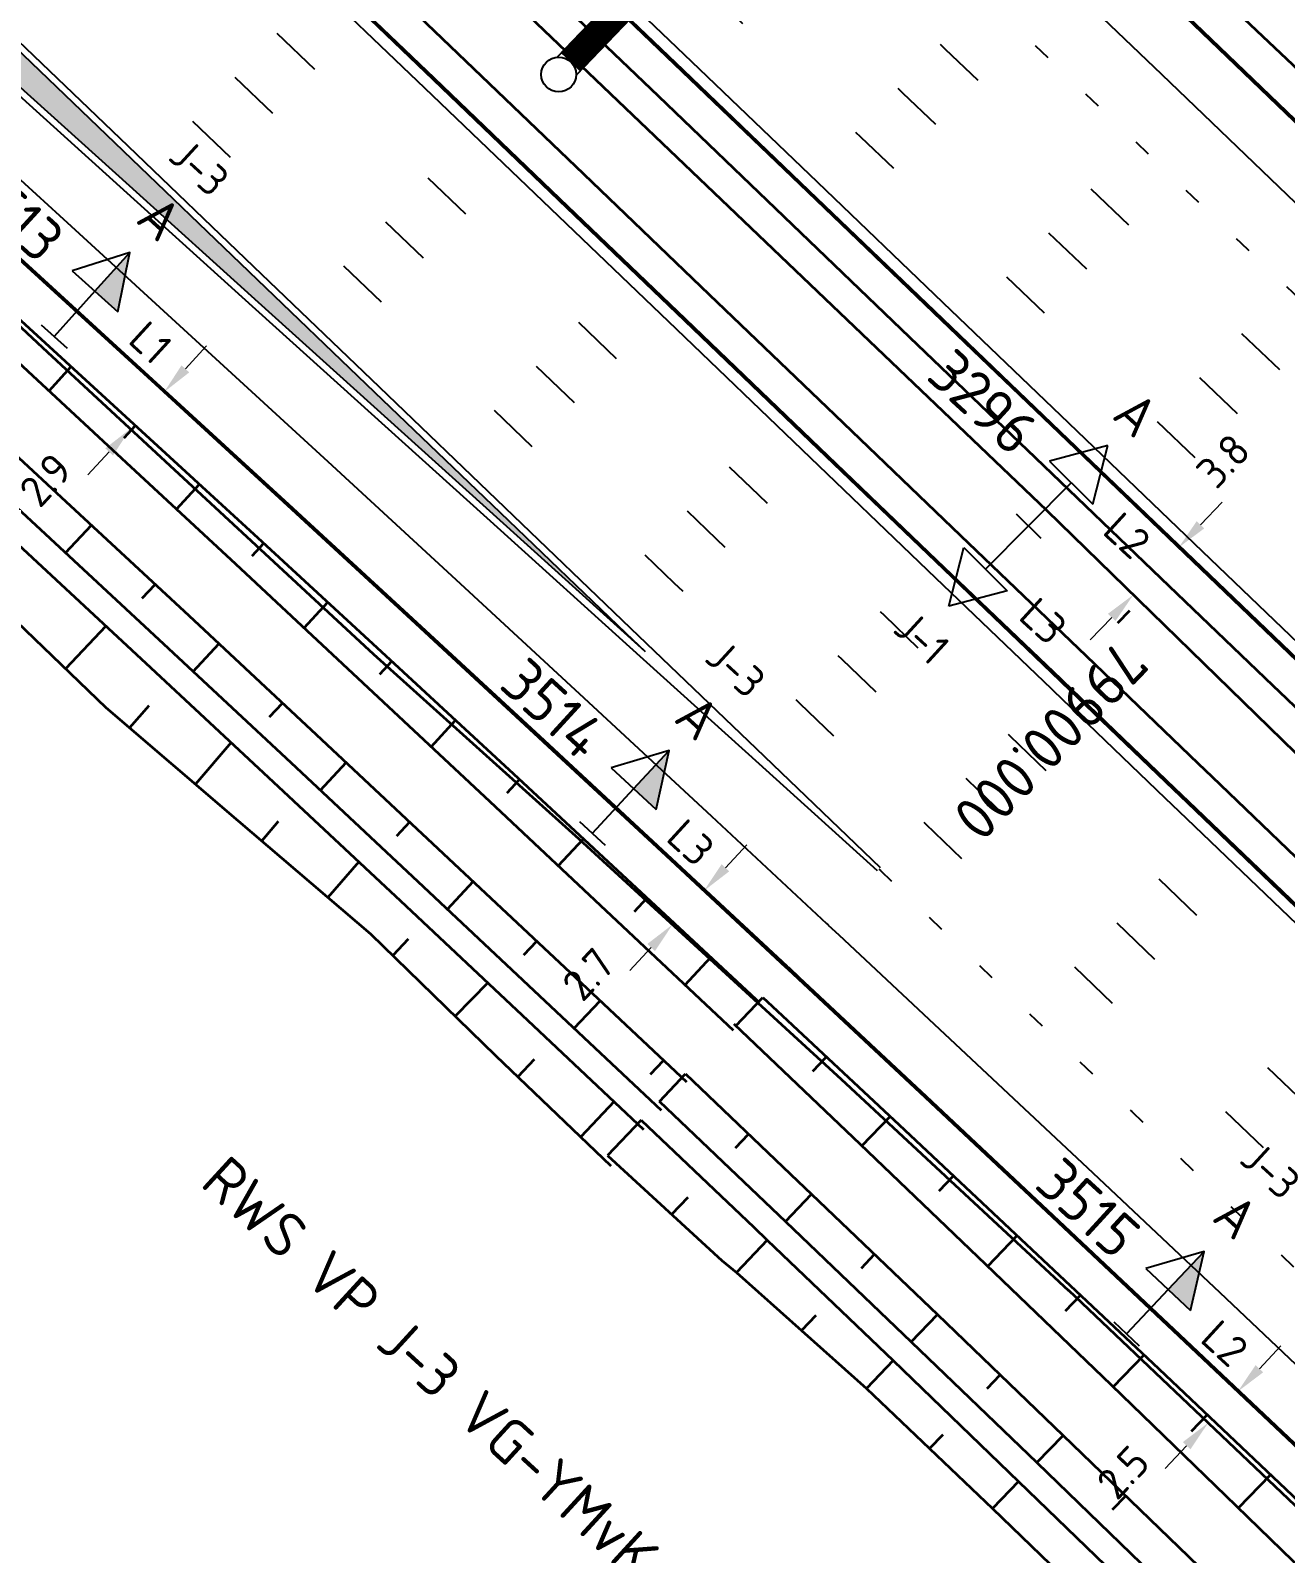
# Model space of a CAD drawing. Header units: metres. Extents: x 134219 to 139080, y 438661 to 444352.
# Drawn here: x 138743 to 138815, y 438932.5 to 439020 of the extents above; entities that cross this region are included whole.
import ezdxf
from ezdxf.enums import TextEntityAlignment as Align

# ---------------------------------------------------------------- set-up
doc = ezdxf.new("R2010")
doc.units = ezdxf.units.M
doc.linetypes.add('13strp', pattern=[4, 1, -3])
doc.linetypes.add('39strp', pattern=[12, 3, -9])
doc.layers.get('DEFPOINTS').update_dxf_attribs({"color": 193})
for name, color, linetype, lineweight in [('N-WE-KL-ET-T18', 1, 'Continuous', 18), ('N-WE-KL-ET-T25', 7, 'Continuous', 25), ('N-WE-KL-ET_LS_OV_ARMATUUR-S', 7, 'Continuous', 25), ('N-WE-KL-ET_LS_OV_ARMATUUR-T18', 1, 'Continuous', 25), ('N-WE-KL-ET_LS_OV_KABEL-G', 10, 'KL-LS-OV-N', 35), ('N-WE-KL-ET_LS_OV_KABEL-M', 7, 'Continuous', 18), ('N-WE-KL-ET_LS_OV_KABEL-T25', 7, 'Continuous', 25), ('N-WE-VW-BEWEGWIJZERING_DRAAGCONSTRUCTIE_PORTAAL-S', 7, 'Continuous', 25), ('N-WE-VW-BEWEGWIJZERING_DRAAGCONSTRUCTIE_PORTAAL_POER-S', 7, 'Continuous', 25), ('Utd-geleiderail-nw', 8, 'glm a2ee v014$0$f2m40080', 35), ('Utd-ondergr-nw', 8, '13strp', 35)]:
    doc.layers.add(name, color=color, linetype=linetype, lineweight=lineweight)
doc.layers.add('N-WE-KL-ET_LS_OV_ARMATUUR-T25', color=2, linetype='Continuous')
doc.layers.add('Utd-weg-nw', color=8, linetype='Continuous')
doc.styles.add('alm a2ee v011$0$rtw_iso', font='NLCS-ISO.ttf')
doc.styles.add('ISO18', font='NLCS-ISO.ttf')
doc.styles.add('ISO25', font='NLCS-ISO.ttf')
doc.styles.add('NLCS-ISO', font='NLCS-ISO.ttf')
doc.styles.add('NLCS_18', font='NLCS-ISO.ttf', dxfattribs={"height": 1.8})
doc.styles.add('NLCS_25', font='NLCS-ISO.ttf', dxfattribs={"height": 2.5})
doc.linetypes.add('glm a2ee v014$0$f2m40080', pattern='A,2,-1,[160,RTW.shx,S=0.5,R=0,X=0,Y=0],-1', length=4)
doc.linetypes.add('KL-LS-OV-N', pattern='A,4,-1,[103,NLCS.SHX,S=0.75,R=0,X=0,Y=0],-1,4,-1.5,["0V",Standard,S=1,R=0,X=0,Y=-0.5],-3', length=14.5)
doc.dimstyles.new('NLCS_t18_pijl_Dimension_l3_h1', dxfattribs={"dimtxt": 1.8, "dimasz": 1.8, "dimexe": 2, "dimexo": 2, "dimgap": 0.7, "dimtad": 1, "dimdec": 1, "dimzin": 0, "dimdsep": 46, "dimtxsty": 'NLCS_18', "dimcen": 2.5, "dimdle": 2, "dimclrd": 256, "dimclre": 256, "dimclrt": 256, "dimadec": 1, "dimazin": 0, "dimtfac": 1, "dimtdec": 1, "dimtofl": 0, "dimtmove": 1, "dimatfit": 0, "dimfxl": 0, "dimtolj": 1, "dimtzin": 0, "dimlwd": 18, "dimlwe": 18, "dimarcsym": 0})

# ---------------------------------------------------------------- blocks, each defined once
blk = doc.blocks.new('SKL-ET_OV_ARMATUUR_HD_NATRIUM_1x150W-SO (3)')
for points in [[(3.493, -1.757), (6.493, 0), (3.493, 1.757)], [(3.493, 1.757), (3.493, -1.757)], [(0, 1), (0, -1)], [(3.493, 0), (0, 0)], [(3.493, 0), (6.493, 0)]]:
    blk.add_lwpolyline(points)
blk.add_solid([(3.493, 0), (3.493, -1.757), (6.493, 0)])
at = {"layer": 'N-WE-KL-ET-T18', "linetype": 'ByBlock', "style": 'NLCS-ISO'}
blk.add_attdef('GROEPSNUMMER', text='', height=1.8, dxfattribs=at).set_placement((-2, -4), align=Align.RIGHT)
blk.add_attdef('FASE-AANSLUITING', (10, -4), '', height=1.8, dxfattribs=at)
at = {"layer": 'N-WE-KL-ET-T18', "linetype": 'ByBlock', "style": 'NLCS-ISO', "flags": 1}
for tag, p in [('TYPE_ARMATUUR', (7.765, -13.456)), ('TYPE_FABRIKAAT', (7.765, -17.24)), ('VERMOGEN_LAMP', (7.765, -21.025)), ('SPIEGELSTAND', (7.765, -24.809)), ('HOOGTE_LICHTMAST', (7.765, -28.594)), ('UITLEGGERHOEK', (7.765, -32.378)), ('TYPE_LICHTMAST', (7.765, -36.163)), ('BOTSVRIENDELIJK', (7.765, -39.947)), ('POSITIE_LICHTMAST', (7.765, -43.732)), ('KABELAANSLUITING', (7.765, -47.516)), ('VOEDINGSPUNT', (7.765, -51.301))]:
    blk.add_attdef(tag, p, '', height=1.8, dxfattribs=at)
at = {"layer": 'N-WE-KL-ET-T25', "linetype": 'ByBlock', "style": 'NLCS-ISO'}
blk.add_attdef('MASTNUMMER', text='', height=2.5, dxfattribs=at).set_placement((4, 4.31), align=Align.MIDDLE)
at = {"layer": 'N-WE-KL-ET-T25', "linetype": 'ByBlock', "style": 'NLCS-ISO', "flags": 1}
blk.add_attdef('TYPE_SYMBOOL', (7.765, -10.056), '', height=2.5, dxfattribs=at)
blk = doc.blocks.new('SVW-BEWEGWIJZERING_DRAAGCONSTRUCTIE_PORTAAL_ANWB (A2 79.850 HRL)')
for points in [[(-0.999, 0.041), (-28.677, -28.837)], [(0.084, -0.996), (-27.594, -29.875)]]:
    blk.add_lwpolyline(points)
at = {"ltscale": 10}
blk.add_lwpolyline([(-0.692, -0.722, 1.5, 1.5, 0), (-27.916, -29.127, 0, 0, 0)], format="xyseb", dxfattribs=at)
blk = doc.blocks.new('SKL-ET_OV_ARMATUUR_HD_NATRIUM_2x250W-SO (3)')
for p, q in [((-6.493, 0), (-3.493, 1.757)), ((6.493, 0), (3.493, 1.757)), ((-3.493, -1.757), (-6.493, 0)), ((3.493, -1.757), (6.493, 0))]:
    blk.add_line(p, q)
for points in [[(-3.493, 1.757), (-3.493, -1.757)], [(3.493, 1.757), (3.493, -1.757)], [(0, 1), (0, -1)], [(-3.493, 0), (0, 0)], [(3.493, 0), (0, 0)]]:
    blk.add_lwpolyline(points)
at = {"layer": 'N-WE-KL-ET_LS_OV_ARMATUUR-T18', "style": 'ISO18', "flags": 1}
for tag, p in [('TYPE_ARMATUUR', (3.075, -6.821)), ('VERMOGEN_LAMP', (3.075, -10.606)), ('SPIEGELSTAND', (3.075, -14.39)), ('HOOGTE_LICHTMAST', (3.075, -18.175)), ('UITLEGGERHOEK', (3.075, -21.959)), ('TYPE_LICHTMAST', (3.075, -25.744)), ('BOTSVRIENDELIJK', (3.075, -29.528)), ('POSITIE_LICHTMAST', (3.075, -33.313)), ('KABELAANSLUITNG', (3.075, -37.097)), ('VOEDINGSPUNT', (3.075, -48.451))]:
    blk.add_attdef(tag, p, '', height=1.8, dxfattribs=at)
at = {"layer": 'N-WE-KL-ET_LS_OV_ARMATUUR-T18', "style": 'ISO18'}
for tag, p in [('FASE-AANSLUITING_1', (3.075, -40.882)), ('FASE-AANSLUITING_2', (3.075, -44.666)), ('GROEPSNUMMER', (3.075, -52.235))]:
    blk.add_attdef(tag, p, '', height=1.8, dxfattribs=at)
at = {"layer": 'N-WE-KL-ET_LS_OV_ARMATUUR-T25', "style": 'ISO25'}
for tag, p, height in [('MASTNUMMER', (3.075, 7.391), 2.5), ('TYPE_SYMBOOL', (3.075, 3.606), 2.25)]:
    blk.add_attdef(tag, p, '', height=height, dxfattribs=at)
blk = doc.blocks.new('SVW-BEWEGWIJZERING_DRAAGCONSTRUCTIE_PORTAAL_POER-SO (1)')
blk.add_circle((0, 0), 1)
at = {"style": 'ISO18', "flags": 1}
for tag, p in [('OMSCHRIJVING_LEGENDA', (0, 28.559)), ('CONSTRUCTIENUMMER', (0, 24.775)), ('LOCATIE', (0, 20.99)), ('TYPE_POER', (0, 17.206)), ('POSITIE_POER', (0, 13.421)), ('OVERIGE_OPMERKING(EN)_1', (0, 9.637)), ('OVERIGE_OPMERKING(EN)_2', (0, 5.852))]:
    blk.add_attdef(tag, p, '', height=1.8, dxfattribs=at)
blk = doc.blocks.new('*D285')
at = {"layer": 'DEFPOINTS', "color": 0, "transparency": 16777216}
for p in [(138808.903, 438990.307), (138806.296, 438987.589), (138806.296, 438987.589)]:
    blk.add_point(p, dxfattribs=at)
at = {"layer": 'N-WE-KL-ET_LS_OV_KABEL-M', "linetype": 'Continuous', "lineweight": 18, "transparency": 16777216}
for p, q in [((138810.148, 438991.606), (138811.394, 438992.906)), ((138805.05, 438986.289), (138803.805, 438984.99))]:
    blk.add_line(p, q, dxfattribs=at)
at = {"layer": 'N-WE-KL-ET_LS_OV_KABEL-M', "lineweight": 18, "transparency": 16777216}
for p, q in [((138808.903, 438990.307), (138810.346, 438988.923)), ((138806.296, 438987.589), (138804.852, 438988.973))]:
    blk.add_line(p, q, dxfattribs=at)
at = {"layer": 'N-WE-KL-ET_LS_OV_KABEL-M', "transparency": 16777216}
for points in [[(138809.932, 438991.814), (138810.365, 438991.399), (138808.903, 438990.307)], [(138804.834, 438986.497), (138805.267, 438986.082), (138806.296, 438987.589)]]:
    blk.add_solid(points, dxfattribs=at)
at = {"layer": 'N-WE-KL-ET_LS_OV_KABEL-M', "transparency": 16777216, "insert": (138811.457, 438995.283), "char_height": 1.8, "attachment_point": 5, "rotation": 46.20578, "style": 'NLCS_18'}
blk.add_mtext('\\A1;3.8', dxfattribs=at)
blk = doc.blocks.new('*D341')
at = {"layer": 'DEFPOINTS', "color": 0, "transparency": 16777216}
for p in [(138750.631, 438999.233), (138748.687, 438997.117), (138748.687, 438997.117)]:
    blk.add_point(p, dxfattribs=at)
at = {"layer": 'N-WE-KL-ET_LS_OV_KABEL-M', "linetype": 'Continuous', "lineweight": 18, "transparency": 16777216}
for p, q in [((138751.848, 439000.558), (138753.066, 439001.884)), ((138747.47, 438995.791), (138746.253, 438994.465))]:
    blk.add_line(p, q, dxfattribs=at)
at = {"layer": 'N-WE-KL-ET_LS_OV_KABEL-M', "lineweight": 18, "transparency": 16777216}
for p, q in [((138750.631, 438999.233), (138749.158, 439000.585)), ((138748.687, 438997.117), (138747.214, 438998.469))]:
    blk.add_line(p, q, dxfattribs=at)
at = {"layer": 'N-WE-KL-ET_LS_OV_KABEL-M', "transparency": 16777216}
for points in [[(138751.627, 439000.761), (138752.069, 439000.356), (138750.631, 438999.233)], [(138747.249, 438995.994), (138747.691, 438995.588), (138748.687, 438997.117)]]:
    blk.add_solid(points, dxfattribs=at)
at = {"layer": 'N-WE-KL-ET_LS_OV_KABEL-M', "transparency": 16777216, "insert": (138743.825, 438994.186), "char_height": 1.8, "attachment_point": 5, "rotation": 47.43935, "style": 'NLCS_18'}
blk.add_mtext('\\A1;2.9', dxfattribs=at)
blk = doc.blocks.new('*D342')
at = {"layer": 'DEFPOINTS', "color": 0, "transparency": 16777216}
for p in [(138781.636, 438970.592), (138779.826, 438968.648), (138779.826, 438968.648)]:
    blk.add_point(p, dxfattribs=at)
at = {"layer": 'N-WE-KL-ET_LS_OV_KABEL-M', "linetype": 'Continuous', "lineweight": 18, "transparency": 16777216}
for p, q in [((138782.863, 438971.909), (138784.09, 438973.226)), ((138778.6, 438967.331), (138777.373, 438966.013))]:
    blk.add_line(p, q, dxfattribs=at)
at = {"layer": 'N-WE-KL-ET_LS_OV_KABEL-M', "lineweight": 18, "transparency": 16777216}
for p, q in [((138781.636, 438970.592), (138780.173, 438971.955)), ((138779.826, 438968.648), (138778.363, 438970.011))]:
    blk.add_line(p, q, dxfattribs=at)
at = {"layer": 'N-WE-KL-ET_LS_OV_KABEL-M', "transparency": 16777216}
for points in [[(138782.644, 438972.113), (138783.083, 438971.705), (138781.636, 438970.592)], [(138778.38, 438967.535), (138778.819, 438967.126), (138779.826, 438968.648)]]:
    blk.add_solid(points, dxfattribs=at)
at = {"layer": 'N-WE-KL-ET_LS_OV_KABEL-M', "transparency": 16777216, "insert": (138774.987, 438965.799), "char_height": 1.8, "attachment_point": 5, "rotation": 47.03971, "style": 'NLCS_18'}
blk.add_mtext('\\A1;2.7', dxfattribs=at)
blk = doc.blocks.new('*D343')
at = {"layer": 'DEFPOINTS', "color": 0, "transparency": 16777216}
for p in [(138812.294, 438941.835), (138810.59, 438940.033), (138810.59, 438940.033)]:
    blk.add_point(p, dxfattribs=at)
at = {"layer": 'N-WE-KL-ET_LS_OV_KABEL-M', "linetype": 'Continuous', "lineweight": 18, "transparency": 16777216}
for p, q in [((138813.53, 438943.143), (138814.767, 438944.451)), ((138809.354, 438938.725), (138808.117, 438937.417))]:
    blk.add_line(p, q, dxfattribs=at)
at = {"layer": 'N-WE-KL-ET_LS_OV_KABEL-M', "lineweight": 18, "transparency": 16777216}
for p, q in [((138812.294, 438941.835), (138813.747, 438940.461)), ((138810.59, 438940.033), (138812.044, 438938.659))]:
    blk.add_line(p, q, dxfattribs=at)
at = {"layer": 'N-WE-KL-ET_LS_OV_KABEL-M', "transparency": 16777216}
for points in [[(138813.312, 438943.349), (138813.748, 438942.937), (138812.294, 438941.835)], [(138809.136, 438938.931), (138809.572, 438938.519), (138810.59, 438940.033)]]:
    blk.add_solid(points, dxfattribs=at)
at = {"layer": 'N-WE-KL-ET_LS_OV_KABEL-M', "transparency": 16777216, "insert": (138805.704, 438937.193), "char_height": 1.8, "attachment_point": 5, "rotation": 46.61052, "style": 'NLCS_18'}
blk.add_mtext('\\A1;2.5', dxfattribs=at)

msp = doc.modelspace()

# ---------------------------------------------------------------- hatches: boundary and pattern name
at = {"layer": 'Utd-weg-nw', "linetype": 'Continuous'}
msp.add_hatch(color=256, dxfattribs=at).paths.add_polyline_path([(138778.248, 438984.329), (138770.9, 438990.964), (138763.477, 438997.665), (138756.055, 439004.366), (138748.632, 439011.067), (138741.209, 439017.768), (138733.787, 439024.469), (138726.364, 439031.171), (138718.942, 439037.872), (138711.52, 439044.573), (138711.401, 439044.68), (138713.269, 439046.629), (138714.675, 439045.282), (138719.395, 439040.755), (138726.614, 439033.835), (138733.832, 439026.914), (138741.05, 439019.993), (138748.269, 439013.073), (138755.487, 439006.152), (138762.705, 438999.231), (138769.924, 438992.31), (138777.142, 438985.39), (138778.248, 438984.329)])

# ---------------------------------------------------------------- linework, layer by layer
at = {"layer": 'N-WE-KL-ET_LS_OV_KABEL-G', "elevation": 1.168, "flags": 128}
msp.add_lwpolyline([(138088.637, 439676.432), (138088.638, 439676.428), (138097.501, 439666.648), (138107.234, 439656.382), (138139.914, 439624.963), (138141.781, 439623.503), (138425.823, 439351.408), (138520.256, 439261.976), (138566.891, 439216.723), (138613.924, 439171.915), (138660.908, 439126.836), (138707.708, 439081.89), (138754.751, 439037.019), (138768.949, 439023.344), (138801.31, 438992.453), (138850.33, 438944.621), (138896.901, 438900.489), (138941.915, 438857.339)], dxfattribs=at)
at = {"layer": 'N-WE-KL-ET_LS_OV_KABEL-G', "flags": 128}
for points in [[(138953.36, 438803.71), (138915.365, 438839.375), (138901.133, 438853.028), (138900.092, 438854.496), (138896.249, 438858.689), (138802.584, 438947.636), (138802.579, 438947.61), (138789.536, 438959.744), (138774.469, 438973.561), (138762.677, 438984.155), (138743.952, 439001.504), (138731.189, 439013.405), (138717.799, 439025.186), (138712.974, 439030.05), (138701.154, 439040.293), (138688.625, 439051.811), (138685.025, 439054.885), (138674.005, 439064.171), (138662.446, 439072.762), (138646.481, 439082.701), (138622.676, 439093.99), (138609.713, 439098.884), (138589.614, 439105.013), (138568.641, 439109.108), (138546.163, 439110.41), (138527.347, 439109.579), (138491.992, 439105.168), (138486.138, 439104.844), (138476.692, 439103.932), (138476.829, 439103.723)], [(138965.159, 438874.907), (138941.806, 438897.224), (138887.709, 438948.923), (138826.604, 439007.499), (138793.887, 439038.405)]]:
    msp.add_lwpolyline(points, dxfattribs=at)
at = {"layer": 'Utd-geleiderail-nw', "linetype": 'Continuous', "flags": 128}
for points in [[(138714.039, 439078.517), (138721.257, 439071.596), (138728.475, 439064.675), (138730.973, 439062.281), (138735.694, 439057.755), (138742.912, 439050.834), (138750.13, 439043.913), (138757.349, 439036.992), (138764.567, 439030.072), (138771.785, 439023.151), (138779.004, 439016.23), (138786.222, 439009.31), (138793.44, 439002.389), (138800.658, 438995.468), (138807.877, 438988.548), (138814.313, 438982.377), (138815.095, 438981.627), (138822.313, 438974.706), (138824.748, 438972.372), (138829.451, 438967.703), (138836.547, 438960.657), (138837.529, 438959.682)], [(138709.748, 439074.041), (138716.966, 439067.121), (138724.185, 439060.2), (138726.682, 439057.806), (138731.403, 439053.279), (138738.621, 439046.359), (138745.84, 439039.438), (138753.058, 439032.517), (138760.276, 439025.596), (138767.494, 439018.676), (138774.713, 439011.755), (138781.931, 439004.834), (138789.149, 438997.914), (138796.368, 438990.993), (138803.586, 438984.072), (138810.022, 438977.902), (138810.804, 438977.152), (138818.023, 438970.231), (138820.583, 438967.776), (138825.318, 438963.392), (138832.222, 438957)]]:
    msp.add_lwpolyline(points, dxfattribs=at)
at = {"layer": 'Utd-ondergr-nw', "color": 7, "linetype": 'Continuous'}
msp.add_line((138806.077, 438986.671), (138805.385, 438985.949), dxfattribs=at)
at = {"layer": 'Utd-ondergr-nw', "linetype": 'Continuous', "flags": 128}
for points in [[(138752.476, 439075.259), (138759.695, 439068.338), (138766.913, 439061.418), (138774.131, 439054.497), (138781.35, 439047.576), (138788.568, 439040.655), (138795.786, 439033.735), (138803.005, 439026.814), (138810.223, 439019.893), (138817.441, 439012.973), (138824.659, 439006.052), (138831.095, 438999.881), (138831.878, 438999.131), (138839.096, 438992.211), (138846.314, 438985.29), (138853.533, 438978.369), (138860.751, 438971.448), (138867.969, 438964.528), (138875.188, 438957.607), (138882.406, 438950.686), (138889.624, 438943.766), (138896.842, 438936.845)], [(138752.525, 439075.31), (138759.743, 439068.389), (138766.962, 439061.468), (138774.18, 439054.547), (138781.398, 439047.627), (138788.616, 439040.706), (138795.835, 439033.785), (138803.053, 439026.865), (138810.271, 439019.944), (138817.49, 439013.023), (138824.708, 439006.102), (138831.144, 438999.932), (138831.926, 438999.182), (138839.145, 438992.261), (138846.363, 438985.34), (138853.581, 438978.42), (138860.799, 438971.499), (138868.018, 438964.578), (138875.236, 438957.658), (138882.454, 438950.737), (138889.673, 438943.816), (138896.891, 438936.895)], [(138708.329, 439072.562), (138715.548, 439065.641), (138722.766, 439058.72), (138725.263, 439056.326), (138729.984, 439051.8), (138737.202, 439044.879), (138744.421, 439037.958), (138751.639, 439031.037), (138758.857, 439024.117), (138766.076, 439017.196), (138773.294, 439010.275), (138780.512, 439003.355), (138787.731, 438996.434), (138794.949, 438989.513), (138802.073, 438982.682)], [(138708.378, 439072.612), (138715.596, 439065.691), (138722.814, 439058.771), (138725.312, 439056.376), (138730.033, 439051.85), (138737.251, 439044.929), (138744.469, 439038.009), (138751.688, 439031.088), (138758.906, 439024.167), (138766.124, 439017.247), (138773.342, 439010.326), (138780.561, 439003.405), (138787.779, 438996.484), (138794.997, 438989.564), (138802.122, 438982.733)], [(138737.064, 439059.184), (138744.282, 439052.263), (138751.501, 439045.342), (138758.719, 439038.422), (138765.937, 439031.501), (138773.156, 439024.58), (138780.374, 439017.66), (138787.592, 439010.739), (138794.81, 439003.818), (138802.029, 438996.897), (138809.247, 438989.977), (138815.683, 438983.806), (138816.465, 438983.056), (138823.684, 438976.135), (138830.902, 438969.215), (138838.12, 438962.294), (138845.339, 438955.373), (138852.557, 438948.453), (138859.775, 438941.532), (138866.993, 438934.611), (138874.212, 438927.69), (138881.43, 438920.77)], [(138737.112, 439059.234), (138744.331, 439052.314), (138751.549, 439045.393), (138758.767, 439038.472), (138765.986, 439031.552), (138773.204, 439024.631), (138780.422, 439017.71), (138787.641, 439010.789), (138794.859, 439003.869), (138802.077, 438996.948), (138809.296, 438990.027), (138815.731, 438983.857), (138816.514, 438983.107), (138823.732, 438976.186), (138830.95, 438969.265), (138838.169, 438962.345), (138845.387, 438955.424), (138852.605, 438948.503), (138859.824, 438941.582), (138867.042, 438934.662), (138874.26, 438927.741), (138881.479, 438920.82)], [(138686.399, 439037.766), (138688.583, 439035.46), (138691.246, 439032.881), (138696.024, 439028.801), (138703.637, 439022.31), (138710.669, 439015.177), (138718.323, 439008.732), (138725.403, 439001.651), (138732.734, 438994.849), (138740.066, 438988.047), (138747.275, 438981.109), (138754.884, 438974.615), (138762.488, 438968.115), (138769.653, 438961.128), (138776.288, 438954.803)], [(138728.197, 439019.684), (138731.416, 439016.761), (138735.597, 439012.962), (138742.983, 439006.23), (138750.357, 438999.484), (138757.718, 438992.725), (138765.067, 438985.953), (138772.404, 438979.167), (138779.729, 438972.368), (138786.343, 438966.208), (138786.432, 438966.125), (138786.474, 438966.086)], [(138735.644, 439013.014), (138743.03, 439006.281), (138750.404, 438999.536), (138757.766, 438992.777), (138765.115, 438986.004), (138772.452, 438979.219), (138779.777, 438972.42), (138786.39, 438966.259), (138786.48, 438966.176), (138786.521, 438966.137)], [(138741.277, 439004.361), (138748.647, 438997.619), (138756.005, 438990.863), (138763.351, 438984.094), (138770.685, 438977.312), (138778.006, 438970.516), (138784.617, 438964.358), (138784.706, 438964.275), (138784.778, 438964.207)], [(138740.057, 439002.96), (138747.395, 438996.165), (138754.722, 438989.358), (138762.038, 438982.539), (138769.342, 438975.707), (138776.635, 438968.862), (138783.308, 438962.579)], [(138744.016, 438999.294), (138745.292, 439000.689)], [(138737.376, 438999.991), (138744.715, 438993.196), (138752.042, 438986.389), (138759.357, 438979.57), (138766.662, 438972.738), (138773.955, 438965.893), (138780.628, 438959.61)], [(138735.92, 438998.377), (138743.258, 438991.583), (138750.585, 438984.775), (138757.9, 438977.956), (138765.205, 438971.124), (138772.498, 438964.279), (138779.171, 438957.996)], [(138748.332, 438996.606), (138748.98, 438997.313)], [(138751.345, 438992.496), (138752.663, 438993.932)], [(138744.969, 438989.993), (138746.448, 438991.586)], [(138742.253, 438990.469), (138749.58, 438983.662), (138756.895, 438976.843), (138764.2, 438970.011), (138771.493, 438963.166), (138778.166, 438956.883)], [(138755.676, 438989.821), (138756.346, 438990.55)], [(138749.371, 438987.387), (138750.111, 438988.183)], [(138758.662, 438985.685), (138760.023, 438987.161)], [(138747.288, 438985.791), (138744.958, 438983.339)], [(138752.29, 438983.186), (138753.771, 438984.777)], [(138763.008, 438983.024), (138763.699, 438983.772)], [(138802.122, 438982.733), (138802.216, 438982.643), (138808.652, 438976.472), (138809.434, 438975.722), (138816.652, 438968.802), (138823.871, 438961.881), (138831.089, 438954.96), (138838.307, 438948.039), (138845.525, 438941.119), (138852.744, 438934.198), (138859.962, 438927.277), (138867.18, 438920.357), (138874.399, 438913.436)], [(138802.073, 438982.682), (138802.167, 438982.592), (138808.603, 438976.422), (138809.385, 438975.672), (138816.604, 438968.751), (138823.822, 438961.83), (138831.04, 438954.91), (138838.259, 438947.989), (138845.477, 438941.068), (138852.695, 438934.148), (138859.914, 438927.227), (138867.132, 438920.306), (138874.35, 438913.385)], [(138749.743, 438981.212), (138748.632, 438979.951)], [(138756.687, 438980.573), (138757.429, 438981.367)], [(138765.968, 438978.862), (138767.37, 438980.378)], [(138754.469, 438979.105), (138752.435, 438976.705)], [(138759.599, 438976.367), (138761.083, 438977.955)], [(138770.329, 438976.215), (138771.04, 438976.982)], [(138757.183, 438974.574), (138756.237, 438973.458)], [(138763.992, 438973.746), (138764.735, 438974.539)], [(138773.263, 438972.027), (138774.705, 438973.58)], [(138761.808, 438972.248), (138760.037, 438970.21)], [(138766.897, 438969.536), (138768.384, 438971.121)], [(138777.638, 438969.392), (138778.369, 438970.178)], [(138764.648, 438967.816), (138763.76, 438966.875)], [(138771.286, 438966.907), (138772.03, 438967.699)], [(138780.545, 438965.18), (138782.027, 438966.77)], [(138786.521, 438966.137), (138787.089, 438965.607), (138794.389, 438958.782), (138801.676, 438951.943), (138808.951, 438945.091), (138816.214, 438938.225), (138823.464, 438931.347), (138830.702, 438924.455), (138837.927, 438917.55), (138840.706, 438914.887), (138844.55, 438911.202), (138851.768, 438904.282), (138858.986, 438897.361)], [(138769.217, 438965.302), (138767.339, 438963.385)], [(138786.474, 438966.086), (138787.041, 438965.556), (138794.341, 438958.731), (138801.628, 438951.892), (138808.903, 438945.04), (138816.166, 438938.175), (138823.416, 438931.296), (138830.653, 438924.404), (138837.878, 438917.5), (138840.658, 438914.836), (138844.501, 438911.152), (138851.719, 438904.231), (138858.938, 438897.31)], [(138783.464, 438962.841), (138785.013, 438964.467)], [(138785.013, 438964.467), (138785.554, 438963.962), (138792.851, 438957.14), (138800.135, 438950.304), (138807.407, 438943.454), (138814.667, 438936.592), (138821.914, 438929.716), (138829.149, 438922.827), (138836.371, 438915.925), (138839.149, 438913.263), (138842.992, 438909.578), (138850.211, 438902.657), (138857.429, 438895.737)], [(138774.184, 438962.692), (138775.673, 438964.275)], [(138783.342, 438962.957), (138789.799, 438956.809), (138790.583, 438956.061), (138797.808, 438949.147), (138805.015, 438942.215), (138812.206, 438935.266), (138819.381, 438928.299), (138826.538, 438921.315), (138833.678, 438914.313), (138840.804, 438907.296), (138847.923, 438900.271), (138855.037, 438893.241)], [(138771.887, 438960.902), (138770.933, 438959.908)], [(138778.568, 438960.056), (138779.313, 438960.847)], [(138787.876, 438960.223), (138788.666, 438961.053)], [(138779.074, 438958.495), (138780.573, 438960.07)], [(138780.573, 438960.07), (138787.03, 438953.921), (138787.815, 438953.173), (138795.039, 438946.259), (138802.247, 438939.328), (138809.438, 438932.379), (138816.612, 438925.412), (138823.77, 438918.427), (138830.91, 438911.426), (138838.036, 438904.408), (138845.155, 438897.384), (138852.268, 438890.354)], [(138776.469, 438958.48), (138774.552, 438956.458)], [(138779.068, 438958.5), (138785.525, 438952.352), (138786.309, 438951.603), (138793.534, 438944.689), (138800.742, 438937.758), (138807.933, 438930.809), (138815.107, 438923.842), (138822.264, 438916.858), (138829.405, 438909.856), (138836.531, 438902.838), (138843.649, 438895.814), (138850.763, 438888.784)], [(138778.03, 438957.417), (138776.092, 438955.379)], [(138778.03, 438957.417), (138784.487, 438951.269), (138785.271, 438950.521), (138792.496, 438943.607), (138799.704, 438936.675), (138806.895, 438929.726), (138814.069, 438922.759), (138821.226, 438915.775), (138828.367, 438908.773), (138835.492, 438901.756), (138842.611, 438894.731), (138849.725, 438887.701)], [(138790.705, 438955.944), (138792.32, 438957.636)], [(138783.444, 438955.835), (138784.194, 438956.622)], [(138776.083, 438955.387), (138782.656, 438949.359), (138783.496, 438948.669), (138790.971, 438942.016), (138798.201, 438935.108), (138805.405, 438928.172), (138812.593, 438921.219), (138819.763, 438914.249), (138826.914, 438907.258), (138834.043, 438900.243), (138841.167, 438893.225), (138848.296, 438886.211)], [(138795.143, 438953.35), (138795.97, 438954.213)], [(138780.713, 438952.985), (138779.776, 438952.001)], [(138786.315, 438951.598), (138787.816, 438953.172)], [(138785.271, 438950.521), (138783.501, 438948.665)], [(138797.93, 438949.029), (138799.618, 438950.789)], [(138790.679, 438948.927), (138791.431, 438949.713)], [(138802.397, 438946.462), (138803.261, 438947.36)], [(138788.059, 438946.202), (138787.235, 438945.341)], [(138793.539, 438944.684), (138795.045, 438946.254)], [(138792.496, 438943.607), (138790.972, 438942.015)], [(138805.137, 438942.098), (138806.903, 438943.929)], [(138797.897, 438942.002), (138798.651, 438942.786)], [(138809.636, 438939.558), (138810.54, 438940.493)], [(138795.342, 438939.353), (138794.584, 438938.564)], [(138800.747, 438937.753), (138802.257, 438939.318)], [(138799.704, 438936.675), (138798.199, 438935.11)], [(138812.328, 438935.148), (138814.176, 438937.056)], [(138805.098, 438935.06), (138805.854, 438935.842)]]:
    msp.add_lwpolyline(points, dxfattribs=at)
at = {"layer": 'Utd-weg-nw', "linetype": '39strp', "flags": 128}
for points in [[(138384.638, 439376.95), (138387.748, 439373.969), (138394.966, 439367.048), (138402.185, 439360.127), (138409.403, 439353.207), (138416.621, 439346.286), (138423.84, 439339.365), (138431.058, 439332.444), (138438.276, 439325.524), (138445.495, 439318.603), (138452.713, 439311.682), (138459.931, 439304.762), (138467.149, 439297.841), (138474.368, 439290.92), (138481.586, 439284), (138488.804, 439277.079), (138496.023, 439270.158), (138503.241, 439263.237), (138510.459, 439256.317), (138517.678, 439249.396), (138524.896, 439242.475), (138532.114, 439235.555), (138539.332, 439228.634), (138546.551, 439221.713), (138553.769, 439214.793), (138560.987, 439207.872), (138568.206, 439200.951), (138575.424, 439194.03), (138582.642, 439187.11), (138589.861, 439180.189), (138597.079, 439173.268), (138604.297, 439166.348), (138611.515, 439159.427), (138618.734, 439152.506), (138625.952, 439145.585), (138633.17, 439138.665), (138640.389, 439131.744), (138647.607, 439124.823), (138654.825, 439117.903), (138662.044, 439110.982), (138669.262, 439104.061), (138676.48, 439097.141), (138683.698, 439090.22), (138690.917, 439083.299), (138698.135, 439076.378), (138705.353, 439069.458), (138712.572, 439062.537), (138719.79, 439055.616), (138722.287, 439053.222), (138727.008, 439048.696), (138734.227, 439041.775), (138741.445, 439034.854), (138748.663, 439027.934), (138755.881, 439021.013), (138763.1, 439014.092), (138770.318, 439007.171), (138777.536, 439000.251), (138784.755, 438993.33), (138791.973, 438986.409), (138799.097, 438979.579)], [(138382.216, 439374.424), (138385.326, 439371.442), (138392.544, 439364.522), (138399.762, 439357.601), (138406.981, 439350.68), (138414.199, 439343.759), (138421.417, 439336.839), (138428.636, 439329.918), (138435.854, 439322.997), (138443.072, 439316.077), (138450.291, 439309.156), (138457.509, 439302.235), (138464.727, 439295.315), (138471.945, 439288.394), (138479.164, 439281.473), (138486.382, 439274.552), (138493.6, 439267.632), (138500.819, 439260.711), (138508.037, 439253.79), (138515.255, 439246.87), (138522.474, 439239.949), (138529.692, 439233.028), (138536.91, 439226.108), (138544.129, 439219.187), (138551.347, 439212.266), (138558.565, 439205.345), (138565.783, 439198.425), (138573.002, 439191.504), (138580.22, 439184.583), (138587.438, 439177.663), (138594.657, 439170.742), (138601.875, 439163.821), (138609.093, 439156.9), (138616.312, 439149.98), (138623.53, 439143.059), (138630.748, 439136.138), (138637.966, 439129.218), (138645.185, 439122.297), (138652.403, 439115.376), (138659.621, 439108.456), (138666.84, 439101.535), (138674.058, 439094.614), (138681.276, 439087.693), (138688.495, 439080.773), (138695.713, 439073.852), (138702.931, 439066.931), (138710.149, 439060.011), (138717.368, 439053.09), (138719.865, 439050.696), (138724.586, 439046.169), (138731.804, 439039.249), (138739.023, 439032.328), (138746.241, 439025.407), (138753.459, 439018.486), (138760.678, 439011.566), (138767.896, 439004.645), (138775.114, 438997.724), (138782.332, 438990.804), (138789.551, 438983.883), (138796.675, 438977.052)], [(138379.794, 439371.897), (138382.904, 439368.916), (138390.122, 439361.995), (138397.34, 439355.074), (138404.559, 439348.154), (138411.777, 439341.233), (138418.995, 439334.312), (138426.213, 439327.392), (138433.432, 439320.471), (138440.65, 439313.55), (138447.868, 439306.63), (138455.087, 439299.709), (138462.305, 439292.788), (138469.523, 439285.867), (138476.742, 439278.947), (138483.96, 439272.026), (138491.178, 439265.105), (138498.396, 439258.185), (138505.615, 439251.264), (138512.833, 439244.343), (138520.051, 439237.423), (138527.27, 439230.502), (138534.488, 439223.581), (138541.706, 439216.66), (138548.925, 439209.74), (138556.143, 439202.819), (138563.361, 439195.898), (138570.579, 439188.978), (138577.798, 439182.057), (138585.016, 439175.136), (138592.234, 439168.215), (138599.453, 439161.295), (138606.671, 439154.374), (138613.889, 439147.453), (138621.108, 439140.533), (138628.326, 439133.612), (138635.544, 439126.691), (138642.762, 439119.771), (138649.981, 439112.85), (138657.199, 439105.929), (138664.417, 439099.008), (138671.636, 439092.088), (138678.854, 439085.167), (138686.072, 439078.246), (138693.291, 439071.326), (138700.509, 439064.405), (138707.727, 439057.484), (138714.945, 439050.564), (138717.443, 439048.169), (138722.164, 439043.643), (138729.382, 439036.722), (138736.6, 439029.801), (138743.819, 439022.881), (138751.037, 439015.96), (138758.255, 439009.039), (138765.474, 439002.119), (138772.692, 438995.198), (138779.91, 438988.277), (138787.128, 438981.356), (138794.253, 438974.526)], [(138708.569, 439102.255), (138708.841, 439101.995), (138716.06, 439095.074), (138723.278, 439088.153), (138730.496, 439081.232), (138737.715, 439074.312), (138740.212, 439071.917), (138744.933, 439067.391), (138752.151, 439060.47), (138759.369, 439053.55), (138766.588, 439046.629), (138773.806, 439039.708), (138781.024, 439032.788), (138788.243, 439025.867), (138795.461, 439018.946), (138802.679, 439012.025), (138809.898, 439005.105), (138817.116, 438998.184), (138823.552, 438992.013), (138824.334, 438991.263), (138831.553, 438984.343), (138838.771, 438977.422), (138845.989, 438970.501), (138853.207, 438963.58), (138860.426, 438956.66), (138867.644, 438949.739), (138874.862, 438942.818), (138882.081, 438935.898), (138889.299, 438928.977)], [(138706.147, 439099.729), (138706.419, 439099.468), (138713.637, 439092.547), (138720.856, 439085.627), (138728.074, 439078.706), (138735.292, 439071.785), (138737.79, 439069.391), (138742.511, 439064.865), (138749.729, 439057.944), (138756.947, 439051.023), (138764.166, 439044.103), (138771.384, 439037.182), (138778.602, 439030.261), (138785.82, 439023.34), (138793.039, 439016.42), (138800.257, 439009.499), (138807.475, 439002.578), (138814.694, 438995.658), (138821.13, 438989.487), (138821.912, 438988.737), (138829.13, 438981.816), (138836.349, 438974.895), (138843.567, 438967.975), (138850.785, 438961.054), (138858.003, 438954.133), (138865.222, 438947.213), (138872.44, 438940.292), (138879.658, 438933.371), (138886.877, 438926.451)], [(138703.725, 439097.203), (138703.997, 439096.942), (138711.215, 439090.021), (138718.433, 439083.1), (138725.652, 439076.18), (138732.87, 439069.259), (138735.367, 439066.865), (138740.088, 439062.338), (138747.307, 439055.418), (138754.525, 439048.497), (138761.743, 439041.576), (138768.962, 439034.655), (138776.18, 439027.735), (138783.398, 439020.814), (138790.617, 439013.893), (138797.835, 439006.973), (138805.053, 439000.052), (138812.271, 438993.131), (138818.707, 438986.961), (138819.49, 438986.21), (138826.708, 438979.29), (138833.926, 438972.369), (138841.145, 438965.448), (138848.363, 438958.528), (138855.581, 438951.607), (138862.8, 438944.686), (138870.018, 438937.766), (138877.236, 438930.845), (138884.454, 438923.924)], [(138799.097, 438979.579), (138799.191, 438979.489), (138805.627, 438973.318), (138806.41, 438972.568), (138813.628, 438965.647), (138820.846, 438958.726), (138828.064, 438951.806), (138835.283, 438944.885), (138842.501, 438937.964), (138849.719, 438931.044), (138856.938, 438924.123), (138864.156, 438917.202), (138871.374, 438910.282)], [(138796.675, 438977.052), (138796.769, 438976.962), (138803.205, 438970.792), (138803.987, 438970.041), (138811.206, 438963.121), (138818.424, 438956.2), (138825.642, 438949.279), (138832.861, 438942.359), (138840.079, 438935.438), (138847.297, 438928.517), (138854.515, 438921.597), (138861.734, 438914.676), (138868.952, 438907.755)], [(138794.253, 438974.526), (138794.347, 438974.436), (138800.783, 438968.265), (138801.565, 438967.515), (138808.783, 438960.594), (138816.002, 438953.674), (138823.22, 438946.753), (138830.438, 438939.832), (138837.657, 438932.912), (138844.875, 438925.991), (138852.093, 438919.07), (138859.311, 438912.149), (138866.53, 438905.229)]]:
    msp.add_lwpolyline(points, dxfattribs=at)
at = {"layer": 'Utd-weg-nw', "linetype": '13strp', "flags": 128}
for points in [[(138711.147, 439104.944), (138711.419, 439104.683), (138718.638, 439097.763), (138725.856, 439090.842), (138733.074, 439083.921), (138740.293, 439077.001), (138742.79, 439074.606), (138747.511, 439070.08), (138754.729, 439063.159), (138761.947, 439056.238), (138769.166, 439049.318), (138776.384, 439042.397), (138783.602, 439035.476), (138790.821, 439028.556), (138798.039, 439021.635), (138805.257, 439014.714), (138812.476, 439007.794), (138819.694, 439000.873), (138826.13, 438994.702), (138826.912, 438993.952), (138834.13, 438987.031), (138841.349, 438980.111), (138848.567, 438973.19), (138855.785, 438966.269), (138863.004, 438959.349), (138870.222, 438952.428), (138877.44, 438945.507), (138884.659, 438938.586), (138891.877, 438931.666)], [(138791.675, 438971.837), (138791.769, 438971.747), (138798.205, 438965.576), (138798.987, 438964.826), (138806.205, 438957.906), (138813.424, 438950.985), (138820.642, 438944.064), (138827.86, 438937.143), (138835.079, 438930.223), (138842.297, 438923.302), (138849.515, 438916.381), (138856.734, 438909.461), (138863.952, 438902.54)]]:
    msp.add_lwpolyline(points, dxfattribs=at)
at = {"layer": 'Utd-weg-nw', "linetype": 'Continuous', "flags": 128}
for points in [[(138683.581, 439075.648), (138690.799, 439068.727), (138698.017, 439061.806), (138705.236, 439054.886), (138712.454, 439047.965), (138714.951, 439045.571), (138719.672, 439041.044), (138726.891, 439034.124), (138734.109, 439027.203), (138741.327, 439020.282), (138748.546, 439013.361), (138755.764, 439006.441), (138762.982, 438999.52), (138770.2, 438992.599), (138777.419, 438985.679), (138784.637, 438978.758), (138791.761, 438971.927)], [(138750.158, 439072.841), (138757.376, 439065.92), (138764.595, 439058.999), (138771.813, 439052.079), (138779.031, 439045.158), (138786.25, 439038.237), (138793.468, 439031.317), (138800.686, 439024.396), (138807.904, 439017.475), (138815.123, 439010.555), (138822.341, 439003.634), (138828.777, 438997.463), (138829.559, 438996.713), (138836.778, 438989.792), (138843.996, 438982.872), (138851.214, 438975.951), (138858.433, 438969.03), (138865.651, 438962.11), (138872.869, 438955.189), (138880.087, 438948.268), (138887.306, 438941.347), (138894.524, 438934.427)], [(138707.845, 439072.056), (138715.063, 439065.136), (138722.281, 439058.215), (138724.779, 439055.821), (138729.5, 439051.294), (138736.718, 439044.374), (138743.936, 439037.453), (138751.155, 439030.532), (138758.373, 439023.611), (138765.591, 439016.691), (138772.81, 439009.77), (138780.028, 439002.849), (138787.246, 438995.929), (138794.464, 438989.008), (138801.589, 438982.177)], [(138737.597, 439059.74), (138744.815, 439052.819), (138752.034, 439045.898), (138759.252, 439038.978), (138766.47, 439032.057), (138773.688, 439025.136), (138780.907, 439018.215), (138788.125, 439011.295), (138795.343, 439004.374), (138802.562, 438997.453), (138809.78, 438990.533), (138816.216, 438984.362), (138816.998, 438983.612), (138824.217, 438976.691), (138831.435, 438969.77), (138838.653, 438962.85), (138845.871, 438955.929), (138853.09, 438949.008), (138860.308, 438942.088), (138867.526, 438935.167), (138874.745, 438928.246), (138881.963, 438921.326)], [(138740.25, 439018.096), (138747.672, 439011.395), (138755.095, 439004.694), (138762.517, 438997.993), (138769.94, 438991.291), (138777.362, 438984.59), (138784.785, 438977.889), (138791.587, 438971.748)], [(138737.898, 439015.492), (138745.289, 439008.755), (138752.667, 439002.006), (138760.033, 438995.242), (138767.387, 438988.466), (138774.729, 438981.676), (138782.058, 438974.873), (138788.676, 438968.709), (138788.765, 438968.625), (138788.766, 438968.624)], [(138801.589, 438982.177), (138801.683, 438982.087), (138808.119, 438975.917), (138808.901, 438975.166), (138816.119, 438968.246), (138823.338, 438961.325), (138830.556, 438954.404), (138837.774, 438947.484), (138844.993, 438940.563), (138852.211, 438933.642), (138859.429, 438926.722), (138866.647, 438919.801), (138873.866, 438912.88)], [(138788.766, 438968.624), (138789.375, 438968.056), (138796.679, 438961.227), (138803.971, 438954.384), (138811.251, 438947.527), (138818.518, 438940.658), (138825.772, 438933.775), (138833.014, 438926.879), (138840.243, 438919.97), (138843.025, 438917.305), (138846.868, 438913.62), (138854.086, 438906.7), (138861.305, 438899.779)]]:
    msp.add_lwpolyline(points, dxfattribs=at)
msp.add_lwpolyline([(138778.248, 438984.329), (138770.9, 438990.964), (138763.477, 438997.665), (138756.055, 439004.366), (138748.632, 439011.067), (138741.209, 439017.768), (138733.787, 439024.469), (138726.364, 439031.171), (138718.942, 439037.872), (138711.52, 439044.573), (138711.401, 439044.68), (138713.269, 439046.629), (138714.675, 439045.282), (138719.395, 439040.755), (138726.614, 439033.835), (138733.832, 439026.914), (138741.05, 439019.993), (138748.269, 439013.073), (138755.487, 439006.152), (138762.705, 438999.231), (138769.924, 438992.31), (138777.142, 438985.39), (138778.248, 438984.329)], close=True, dxfattribs=at)

# ---------------------------------------------------------------- block references
at = {"layer": 'N-WE-KL-ET_LS_OV_ARMATUUR-S'}
ref = msp.add_blockref('SKL-ET_OV_ARMATUUR_HD_NATRIUM_1x150W-SO (3)', (138744.315, 439002.423, 1.406), dxfattribs=dict(at, rotation=47.92388393898138))
ref.add_attrib('MASTNUMMER', '3513', (138738.764, 439010.753, 1.406), dxfattribs={"layer": 'N-WE-KL-ET_LS_OV_ARMATUUR-T25', "height": 2.5, "rotation": 317.49797, "style": 'ISO25'})
ref.add_attrib('TYPE_SYMBOOL', 'A', (138748.922, 439009.042, 1.406), dxfattribs={"layer": 'N-WE-KL-ET_LS_OV_ARMATUUR-T25', "height": 2.25, "rotation": 317.49797, "style": 'ISO25'})
ref.add_attrib('FASE-AANSLUITING_1', 'L1', (138748.469, 439002.112, 1.406), dxfattribs={"layer": 'N-WE-KL-ET_LS_OV_ARMATUUR-T18', "height": 1.8, "rotation": 317.49797, "style": 'ISO18'})
ref.add_attrib('GROEPSNUMMER', 'J-3', (138750.781, 439012.63, 1.406), dxfattribs={"layer": 'N-WE-KL-ET_LS_OV_ARMATUUR-T18', "height": 1.8, "rotation": 317.49797, "style": 'ISO18'})
ref = msp.add_blockref('SKL-ET_OV_ARMATUUR_HD_NATRIUM_2x250W-SO (3)', (138800.266, 438991.54, 1.962), dxfattribs=dict(at, rotation=45.25091242126414))
ref.add_attrib('MASTNUMMER', '3296', (138794.312, 439000.028, 1.962), dxfattribs={"layer": 'N-WE-KL-ET_LS_OV_ARMATUUR-T25', "height": 2.5, "rotation": 317.49797, "style": 'ISO25'})
ref.add_attrib('TYPE_SYMBOOL', 'A', (138804.991, 438997.784, 1.962), dxfattribs={"layer": 'N-WE-KL-ET_LS_OV_ARMATUUR-T25', "height": 2.25, "rotation": 317.49797, "style": 'ISO25'})
ref.add_attrib('FASE-AANSLUITING_1', 'L2', (138804.433, 438991.142, 1.962), dxfattribs={"layer": 'N-WE-KL-ET_LS_OV_ARMATUUR-T18', "height": 1.8, "rotation": 317.49797, "style": 'ISO18'})
ref.add_attrib('FASE-AANSLUITING_2', 'L3', (138799.61, 438986.239, 1.962), dxfattribs={"layer": 'N-WE-KL-ET_LS_OV_ARMATUUR-T18', "height": 1.8, "rotation": 317.49797, "style": 'ISO18'})
ref.add_attrib('GROEPSNUMMER', 'J-1', (138792.41, 438985.508, 1.962), dxfattribs={"layer": 'N-WE-KL-ET_LS_OV_ARMATUUR-T18', "height": 1.8, "rotation": 317.49797, "style": 'ISO18'})
ref = msp.add_blockref('SKL-ET_OV_ARMATUUR_HD_NATRIUM_1x150W-SO (3)', (138775.218, 438973.888, 1.442), dxfattribs=dict(at, rotation=47.13139119055932))
ref.add_attrib('MASTNUMMER', '3514', (138769.783, 438982.294, 1.442), dxfattribs={"layer": 'N-WE-KL-ET_LS_OV_ARMATUUR-T25', "height": 2.5, "rotation": 317.49797, "style": 'ISO25'})
ref.add_attrib('TYPE_SYMBOOL', 'A', (138779.821, 438980.383, 1.442), dxfattribs={"layer": 'N-WE-KL-ET_LS_OV_ARMATUUR-T25', "height": 2.25, "rotation": 317.49797, "style": 'ISO25'})
ref.add_attrib('FASE-AANSLUITING_1', 'L3', (138779.368, 438973.52, 1.442), dxfattribs={"layer": 'N-WE-KL-ET_LS_OV_ARMATUUR-T18', "height": 1.8, "rotation": 317.49797, "style": 'ISO18'})
ref.add_attrib('GROEPSNUMMER', 'J-3', (138781.59, 438983.84, 1.442), dxfattribs={"layer": 'N-WE-KL-ET_LS_OV_ARMATUUR-T18', "height": 1.8, "rotation": 317.49797, "style": 'ISO18'})
ref = msp.add_blockref('SKL-ET_OV_ARMATUUR_HD_NATRIUM_1x150W-SO (3)', (138805.9, 438945.148, 1.549), dxfattribs=dict(at, rotation=46.71469460914278))
ref.add_attrib('MASTNUMMER', '3515', (138800.526, 438953.593, 1.549), dxfattribs={"layer": 'N-WE-KL-ET_LS_OV_ARMATUUR-T25', "height": 2.5, "rotation": 317.49797, "style": 'ISO25'})
ref.add_attrib('TYPE_SYMBOOL', 'A', (138810.732, 438951.726, 1.549), dxfattribs={"layer": 'N-WE-KL-ET_LS_OV_ARMATUUR-T25', "height": 2.25, "rotation": 317.49797, "style": 'ISO25'})
ref.add_attrib('FASE-AANSLUITING_1', 'L2', (138810.047, 438944.749, 1.549), dxfattribs={"layer": 'N-WE-KL-ET_LS_OV_ARMATUUR-T18', "height": 1.8, "rotation": 317.49797, "style": 'ISO18'})
ref.add_attrib('GROEPSNUMMER', 'J-3', (138812.305, 438955.037, 1.549), dxfattribs={"layer": 'N-WE-KL-ET_LS_OV_ARMATUUR-T18', "height": 1.8, "rotation": 317.49797, "style": 'ISO18'})
at = {"layer": 'N-WE-VW-BEWEGWIJZERING_DRAAGCONSTRUCTIE_PORTAAL-S'}
msp.add_blockref('SVW-BEWEGWIJZERING_DRAAGCONSTRUCTIE_PORTAAL_ANWB (A2 79.850 HRL)', (138801.882, 439047.297), dxfattribs=at)
at = {"layer": 'N-WE-VW-BEWEGWIJZERING_DRAAGCONSTRUCTIE_PORTAAL_POER-S', "rotation": 287.1617300364593}
msp.add_blockref('SVW-BEWEGWIJZERING_DRAAGCONSTRUCTIE_PORTAAL_POER-SO (1)', (138773.289, 439017.463), dxfattribs=at)

# ---------------------------------------------------------------- texts
at = {"layer": 'N-WE-KL-ET_LS_OV_KABEL-T25', "style": 'NLCS_25'}
msp.add_text('RWS VP J-3 VG-YMvKas 4x10mm² (OV)', height=2.5, rotation=317.49797, dxfattribs=at).set_placement((138796.19, 438915.465), align=Align.MIDDLE_RIGHT)
at = {"layer": 'Utd-ondergr-nw', "color": 7, "style": 'alm a2ee v011$0$rtw_iso'}
msp.add_text('79900.000', height=2.5, rotation=226.20555, dxfattribs=at).set_placement((138805.49, 438985.155))

# ---------------------------------------------------------------- dimensions: what is measured, and where the dimension line sits
at = {"layer": 'N-WE-KL-ET_LS_OV_KABEL-M'}
for base, p1, p2, angle, picture, middle in [((138748.687, 438997.117), (138750.631, 438999.233), (138748.687, 438997.117), 227.43935, '*D341', (138745.003, 438993.104)), ((138806.296, 438987.589), (138808.903, 438990.307), (138806.296, 438987.589), 226.20578, '*D285', (138812.612, 438994.176)), ((138779.826, 438968.648), (138781.636, 438970.592), (138779.826, 438968.648), 227.03971, '*D342', (138776.158, 438964.709)), ((138810.59, 438940.033), (138812.294, 438941.835), (138810.59, 438940.033), 226.61052, '*D343', (138806.867, 438936.094))]:
    dim = msp.add_linear_dim(base=base, p1=p1, p2=p2, angle=angle, dimstyle='NLCS_t18_pijl_Dimension_l3_h1', dxfattribs=at)
    dim.commit()
    dim.dimension.update_dxf_attribs({"geometry": picture, "text_midpoint": middle, "dimtype": 161})

doc.saveas('drawing.dxf')
